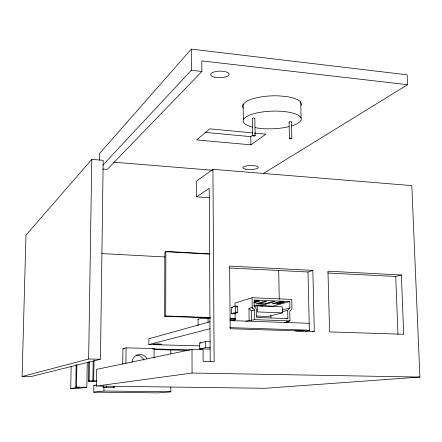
<?xml version="1.0" encoding="UTF-8"?>
<svg xmlns="http://www.w3.org/2000/svg" width="442" height="442" viewBox="0 0 442 442"><rect width="100%" height="100%" fill="white"/><g stroke="black" fill="none" stroke-linecap="round" stroke-linejoin="round"><path stroke-width="0.66" d="M96.538 385.004L93.864 385.38L93.765 392.148L158.009 392.872L170.811 391.8L170.816 386.988M170.861 353.965L170.866 349.837M210.121 317.897L164.695 316.306L164.849 252.277L165.849 251.725L209.806 254.15M164.695 316.306L165.7 315.964L165.849 251.404L209.806 253.83M154.059 358.042L154.098 348.545L126.08 347.843L122.92 348.694L122.771 364.241M199.861 345.876L148.821 344.539L148.855 338.793L209.994 321.743M125.931 363.584L126.08 347.843M113.356 386.347L113.34 387.717L114.185 387.612L114.202 386.242M93.765 392.148L103.942 391.021L103.986 387.485L114.185 387.612M106.588 385.872L106.566 387.628L103.168 387.584L103.196 385.827M96.373 386.054L96.616 369.374L192.005 349.451L203.071 349.727L203.121 361.457L214.138 361.694L212.933 169.314L411.806 185.607L419.9 377.059L265.333 388.28L96.373 386.054L192.06 373.037L419.9 377.059M99.621 160.043L99.721 153.33L191.298 49.128L407.121 74.808L407.541 84.698L263.255 173.579M100.456 359.269L103.185 160.324L91.792 159.391L25.979 235.15L22.1 376.534L31.216 376.496L100.456 359.269L88.638 359.014L22.1 376.534M71.151 366.418L70.737 388.474L78.063 388.463L86.842 387.264L87.245 362.075M96.588 381.242L88.323 381.12L88.627 361.816M88.638 359.014L91.792 159.391M88.323 381.12L89.151 380.982L89.45 361.711M89.151 380.982L92.864 381.037L93.163 361.097M92.864 381.037L93.71 380.899L94.019 360.202M70.737 388.474L79.195 387.28L75.742 387.236L76.146 364.777M75.742 387.236L76.472 387.131L76.869 364.595M234.21 321.163L235.133 319.632L235.072 313.273M102.793 165.231L191.347 70.278L191.298 49.128M287.709 310.295L289.902 307.958L289.775 301.527L254.2 300.057L254.283 306.56L256.609 309.102L256.725 317.478L287.869 318.588L287.709 310.295L282.526 311.616M407.541 84.698L201.828 60.897L201.872 71.466L107.262 169.385L102.732 169.026M204.884 132.362L250.791 136.65L253.012 135.02M254.675 133.799L255.785 132.987M212.933 169.314L196.463 181.143L196.513 196.839L209.392 197.778M252.923 132.92L209.823 128.843L196.69 139.915L250.896 144.838L265.924 134.153L254.979 133.119M196.513 196.839L209.221 188.32L210.188 361.633M229.724 267.99L308.008 271.996L312.842 270.399L314.306 331.417L312.466 331.771M284.703 322.66L288.67 321.765L286.438 321.688L289.958 320.886L289.77 311.29L291.963 308.952L291.77 299.405L252.078 297.737L234.967 303.057L235 306.278M235.647 313.787L231.514 313.638L231.453 307.312L235.337 306.135L237.36 306.218L237.426 312.604L234.293 313.494L235.63 313.538M236.183 306.571L237.36 306.218M254.2 301.411L255.482 301.024L258.388 301.146L253.868 302.488M253.78 302.858L259.852 301.057L254.874 300.853M254.04 306.715L257.272 305.792L282.305 306.776L282.416 312.859L268.067 316.466L256.598 316.052M249.122 320.389L248.973 308.328L252.205 307.405L254.531 309.947L254.664 319.649L245.802 321.235M231.514 313.638L235.404 312.527L237.426 312.604M265.543 304.262L274.692 301.665L272.642 301.582L264.388 303.941L258.719 303.715L266.874 301.345L264.813 301.262L255.863 303.875L265.543 304.262L265.526 303.19M248.973 308.328L251.283 310.848L254.531 309.947M289.775 301.527L272.891 306.151L253.669 305.389M327.787 273.007L395.728 276.477L401.358 274.979L403.712 334.268L329.577 331.909L327.958 271.184L401.358 274.979M282.101 309.975L289.902 307.958M148.821 344.539L210.038 328.721M152.943 348.821L154.098 348.545M286.571 318.897L287.869 318.588M210.033 349.119L199.723 348.86L199.701 342.964L205.596 341.644L210.353 341.776M199.723 348.86L205.624 347.644L210.386 347.766M305.494 331.29L309.533 330.5M103.168 387.584L103.986 387.485M103.942 391.021L170.811 391.8M93.864 385.38L95.174 385.396M76.472 387.131L86.842 387.264M93.71 380.899L96.466 380.943M152.678 348.948L190.281 349.887M122.92 348.694L124.274 348.727M154.258 349.539L187.883 350.368M199.701 342.964L201.077 342.998M229.774 327.621L309.505 330.191M314.306 331.417L230.21 328.738L229.636 266.101L312.842 270.399M165.7 315.964L210.298 317.533M230.199 318.234L235.685 318.428M230.078 318.599L235.586 318.793M254.664 319.649L289.958 320.886M229.989 320.246L234.807 320.411M230.392 320.572L309.345 323.295M210.116 318.605L208.049 318.527L208.072 322.5M230.105 319.317L235.614 319.511M231.453 307.312L232.829 307.361M282.416 312.859L257.36 311.919L257.272 305.792M259.526 305.958L262.951 306.091M101.793 253.581L165.026 256.968M113.55 162.175L212.574 170.258M191.347 70.278L201.872 71.466M395.728 276.477L397.977 334.472M308.008 271.996L309.372 330.986M300.731 101.782L301.101 118.279M291.493 122.025L291.831 138.445M289.096 122.069L289.427 138.49M278.714 270.344L279.233 299.295M270.88 315.245L270.924 317.903M254.841 118.384L255.084 135.722M252.426 118.428L252.658 135.766M250.791 136.65L250.896 144.838M252.078 297.737L252.222 308.632M251.283 310.848L251.404 320.467M243.144 104.146L243.332 119.87M235.337 306.135L235.404 312.527M205.596 341.644L205.624 347.644M198.044 319.212L198.066 325.787M192.005 349.451L192.06 373.037M252.758 118.688A1.21 0.37 -1.7 0 1 252.658 118.213A1.21 0.37 -1.7 0 1 254.172 118.058A1.21 0.37 -1.7 0 1 254.791 118.478L254.664 118.572A1.21 0.37 -1.7 0 1 254.465 118.655M252.376 127.064A29.056 8.818 -2 0 1 251.52 114.434A29.056 8.818 -2 0 1 293.179 113.207A29.056 8.818 -2 0 1 291.593 125.909M289.013 126.616A29.056 8.818 -2 0 1 255.084 127.655M291.09 122.285A1.199 0.359 -2.4 0 0 291.195 121.771A1.199 0.359 -2.4 0 0 289.499 121.804L289.156 121.975A1.199 0.359 -2.4 0 0 289.223 122.246M198.16 319.411A7.503 0.768 -0.1 0 1 200.64 318.682A7.503 0.768 -0.1 0 1 208.049 318.527M295.195 330.892A4.856 0.431 -0.5 0 1 300.157 330.262A4.856 0.431 -0.5 0 1 303.969 330.87A4.856 0.431 -0.5 0 1 295.786 330.986M301.079 105.406A29.354 9.348 -2.2 0 0 286.084 96.516L278.725 95.864A29.354 9.348 -2.2 0 0 245.73 101.914L243.227 104.323A29.354 9.348 -2.2 0 0 243.194 107.964M132.009 362.401A8.381 8.017 81.7 0 1 137.987 354.699A8.381 8.017 81.7 0 1 146.86 358.517M136.501 355.213A8.276 7.928 82 0 1 143.954 360.186M255.034 135.816L254.907 135.898A1.216 0.348 -1.6 0 1 252.863 135.965A1.216 0.348 -1.6 0 1 253.691 135.401A1.216 0.348 -1.6 0 1 255.034 135.816M289.626 138.313L289.488 138.401A1.204 0.343 -2.2 0 0 290.665 138.81A1.204 0.343 -2.2 0 0 291.753 138.302A1.204 0.343 -2.2 0 0 289.83 138.241L289.626 138.313M279.604 301.869L272.631 303.82L280.173 302.035L283.035 302.157L276.46 303.974L277.46 304.013L284.504 302.068L279.604 301.869M155.269 344.473A4.039 0.309 0.2 0 0 161.44 344.241A4.039 0.309 0.2 0 0 155.496 343.937A4.039 0.309 0.2 0 0 155.269 344.473M214.425 77.162A9.282 3.282 -1.2 0 0 229.089 74.565A9.282 3.282 -1.2 0 0 216.066 71.482A9.282 3.282 -1.2 0 0 214.425 77.162M245.824 169.214A7.818 2.006 -1.3 0 0 258.343 167.628A7.818 2.006 -1.3 0 0 247.614 165.733A7.818 2.006 -1.3 0 0 245.824 169.214"/></g></svg>
